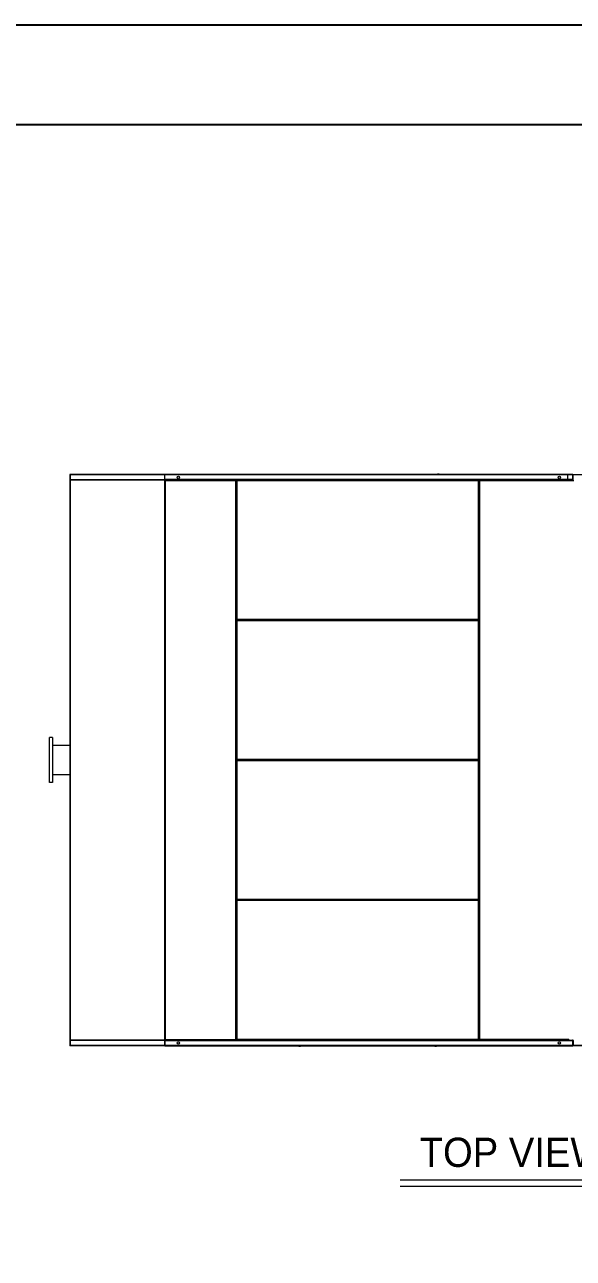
# Model space of a CAD drawing. Header units: millimetres. Extents: x -648583 to 40219, y -129719 to 29148.
# Drawn here: x 18330 to 22362, y 20081 to 29148 of the extents above; entities that cross this region are included whole.
import ezdxf
from ezdxf.enums import TextEntityAlignment as Align

# ---------------------------------------------------------------- set-up
doc = ezdxf.new("R2010")
doc.units = ezdxf.units.MM
for name, color, linetype in [('냉각탑_box', 1, 'Continuous'), ('냉각탑_form', 1, 'Continuous'), ('냉각탑_text', 3, 'Continuous')]:
    doc.layers.add(name, color=color, linetype=linetype)
doc.styles.add('돋움', font='Dotum.ttf')

# ---------------------------------------------------------------- blocks, each defined once
blk = doc.blocks.new('4')
at = {"lineweight": 20}
for p, q in [((19361.3, 25842.7), (18661.3, 25842.7)), ((18661.3, 25842.7), (18661.3, 21642.7)), ((18664.3, 25842.7), (18664.3, 21642.7)), ((19361.3, 21642.7), (19361.3, 25842.7)), ((19361.3, 21642.7), (19361.3, 25842.7)), ((22357.8, 25842.7), (24760, 25842.7)), ((19361.3, 25839.7), (18664.3, 25839.7)), ((19361.3, 25803.7), (18664.3, 25803.7)), ((19361.3, 25800.7), (18664.3, 25800.7)), ((19361.3, 21684.7), (18664.3, 21684.7)), ((19361.3, 21681.7), (18664.3, 21681.7)), ((19361.3, 21642.7), (18661.3, 21642.7)), ((19361.3, 21645.7), (18664.3, 21645.7)), ((24760, 21642.7), (19361.3, 21642.7))]:
    blk.add_line(p, q, dxfattribs=at)
at = {"color": 7, "lineweight": 20}
for p, q in [((22357.8, 25842.7), (19361.3, 25842.7)), ((22357.8, 25839.3), (19361.3, 25839.3)), ((22357.8, 25804.1), (19361.3, 25804.1)), ((22356.1, 25800.7), (19362.9, 25800.7)), ((19364.3, 21690.1), (19364.3, 25795.3)), ((19881.5, 21690.1), (19881.5, 25795.3)), ((19884.9, 21688.4), (19884.9, 25797)), ((21665.5, 25798.7), (19890.3, 25798.7)), ((21665.5, 25795.3), (19890.3, 25795.3)), ((21670.9, 21688.4), (21670.9, 25797)), ((21674.3, 21690.1), (21674.3, 25795.3)), ((21665.5, 24775.1), (19890.3, 24775.1)), ((21665.5, 24771.7), (19890.3, 24771.7)), ((21665.5, 24770.2), (19890.3, 24770.2)), ((21665.5, 24766.8), (19890.3, 24766.8)), ((18513.3, 23577.7), (18513.3, 23907.7)), ((18535.3, 23907.7), (18513.3, 23907.7)), ((18535.3, 23907.7), (18535.3, 23577.7)), ((18661.3, 23850.8), (18535.3, 23850.8)), ((21665.5, 23746.6), (19890.3, 23746.6)), ((21665.5, 23743.2), (19890.3, 23743.2)), ((21665.5, 23741.7), (19890.3, 23741.7)), ((21665.5, 23738.3), (19890.3, 23738.3)), ((18535.3, 23577.7), (18513.3, 23577.7)), ((18661.3, 23634.5), (18535.3, 23634.5)), ((21665.5, 22718.1), (19890.3, 22718.1)), ((21665.5, 22714.7), (19890.3, 22714.7)), ((21665.5, 22713.2), (19890.3, 22713.2)), ((21665.5, 22709.8), (19890.3, 22709.8)), ((19361.3, 21681.3), (22357.9, 21681.3)), ((19363, 21684.7), (22356.2, 21684.7)), ((21665.5, 21689.6), (19890.3, 21689.6)), ((21665.5, 21686.2), (19890.3, 21686.2)), ((19361.3, 21646.1), (22357.9, 21646.1)), ((19361.3, 21642.7), (22357.9, 21642.7))]:
    blk.add_line(p, q, dxfattribs=at)
at = {"color": 7, "lineweight": 20, "ltscale": 0.005083}
for p, q in [((21345.6, 25844.3), (21357.8, 25844.3)), ((21377.1, 25844.3), (21364.9, 25844.3)), ((20345.1, 21641.1), (20357.3, 21641.1)), ((20376.6, 21641.1), (20364.4, 21641.1)), ((21345.6, 21641.1), (21357.8, 21641.1)), ((21377.1, 21641.1), (21364.9, 21641.1))]:
    blk.add_line(p, q, dxfattribs=at)
at = {"color": 7, "lineweight": 20, "ltscale": 0.001417}
for p, q in [((22320.2, 25839.3), (22320.2, 25842.7)), ((22357.8, 25839.3), (22357.8, 25842.7)), ((19886.9, 25795.3), (19890.3, 25795.3)), ((19890.3, 25795.3), (19890.3, 25798.7)), ((21665.5, 25795.3), (21665.5, 25798.7)), ((21668.9, 25795.3), (21665.5, 25795.3)), ((19886.9, 24775.1), (19890.3, 24775.1)), ((19886.9, 24766.8), (19890.3, 24766.8)), ((19890.3, 24775.1), (19890.3, 24771.7)), ((19890.3, 24766.8), (19890.3, 24770.2)), ((21668.9, 24775.1), (21665.5, 24775.1)), ((21665.5, 24775.1), (21665.5, 24771.7)), ((21665.5, 24766.8), (21665.5, 24770.2)), ((21668.9, 24766.8), (21665.5, 24766.8)), ((19886.9, 23746.6), (19890.3, 23746.6)), ((19886.9, 23738.3), (19890.3, 23738.3)), ((19890.3, 23746.6), (19890.3, 23743.2)), ((19890.3, 23738.3), (19890.3, 23741.7)), ((21668.9, 23746.6), (21665.5, 23746.6)), ((21665.5, 23746.6), (21665.5, 23743.2)), ((21665.5, 23738.3), (21665.5, 23741.7)), ((21668.9, 23738.3), (21665.5, 23738.3)), ((19886.9, 22718.1), (19890.3, 22718.1)), ((19886.9, 22709.8), (19890.3, 22709.8)), ((19890.3, 22718.1), (19890.3, 22714.7)), ((19890.3, 22709.8), (19890.3, 22713.2)), ((21668.9, 22718.1), (21665.5, 22718.1)), ((21665.5, 22718.1), (21665.5, 22714.7)), ((21665.5, 22709.8), (21665.5, 22713.2)), ((21668.9, 22709.8), (21665.5, 22709.8)), ((19886.9, 21689.6), (19890.3, 21689.6)), ((19890.3, 21689.6), (19890.3, 21686.2)), ((21668.9, 21689.6), (21665.5, 21689.6)), ((21665.5, 21689.6), (21665.5, 21686.2)), ((19361.3, 21646.1), (19361.3, 21642.7)), ((22320.2, 21646.1), (22320.2, 21642.7)), ((22357.9, 21646.1), (22357.9, 21642.7))]:
    blk.add_line(p, q, dxfattribs=at)
at = {"color": 7, "lineweight": 20, "ltscale": 0.00030251}
blk.add_line((22358.2, 25841.9), (22358.2, 25842.7), dxfattribs=at)
at = {"color": 7, "lineweight": 20, "ltscale": 0.000562932}
for p, q in [((19361.3, 25797), (19362.3, 25797)), ((19883.6, 25797), (19884.9, 25797)), ((21670.9, 25797), (21672.3, 25797)), ((19362.3, 21688.4), (19361.3, 21688.4)), ((19884.9, 21688.4), (19883.6, 21688.4)), ((21672.3, 21688.4), (21670.9, 21688.4)), ((22320.6, 21688.4), (22321.9, 21688.4))]:
    blk.add_line(p, q, dxfattribs=at)
at = {"color": 7, "lineweight": 20, "ltscale": 0.23175}
for p, q in [((19881.5, 25795.3), (19361.3, 25795.3)), ((19361.3, 21690.1), (19881.5, 21690.1))]:
    blk.add_line(p, q, dxfattribs=at)
at = {"color": 7, "lineweight": 20, "ltscale": 0.000502197}
for p, q in [((19363.5, 25797), (19362.3, 25797)), ((19882.4, 25797), (19883.6, 25797)), ((21673.5, 25797), (21672.3, 25797)), ((19363.5, 21688.4), (19362.3, 21688.4)), ((21673.5, 21688.4), (21672.3, 21688.4)), ((22319.4, 21688.4), (22320.6, 21688.4))]:
    blk.add_line(p, q, dxfattribs=at)
at = {"color": 7, "lineweight": 20, "ltscale": 0.000414929}
for p, q in [((19362.9, 25798.7), (19362.9, 25797.7)), ((19882.9, 25798.7), (19882.9, 25797.7)), ((21672.9, 25798.7), (21672.9, 25797.7)), ((19362.9, 21686.7), (19362.9, 21687.7)), ((19882.9, 21686.7), (19882.9, 21687.7)), ((21672.9, 21687.7), (21672.9, 21686.7)), ((22319.9, 21687.7), (22319.9, 21686.7))]:
    blk.add_line(p, q, dxfattribs=at)
at = {"color": 7, "lineweight": 20, "ltscale": 0.000375}
for p, q in [((19363.8, 25798.7), (19362.9, 25798.7)), ((19408, 25798.7), (19407.1, 25798.7)), ((19882, 25798.7), (19882.9, 25798.7)), ((20402.2, 25798.7), (20403.1, 25798.7)), ((21668.9, 25795.8), (21668.9, 25796.7)), ((21673.8, 25798.7), (21672.9, 25798.7)), ((21920, 25798.7), (21919.1, 25798.7)), ((22314.2, 25798.7), (22315.1, 25798.7)), ((22319, 25798.7), (22319.9, 25798.7)), ((21668.9, 24774.6), (21668.9, 24773.7)), ((21668.9, 24767.3), (21668.9, 24768.2)), ((21668.9, 23746.1), (21668.9, 23745.2)), ((21668.9, 23740.8), (21668.9, 23741.7)), ((21668.9, 22719.6), (21668.9, 22718.7)), ((21668.9, 22712.3), (21668.9, 22713.2)), ((19363.8, 21686.7), (19362.9, 21686.7)), ((19882, 21686.7), (19882.9, 21686.7)), ((21668.9, 21691.1), (21668.9, 21690.2)), ((21673.8, 21686.7), (21672.9, 21686.7)), ((22319, 21686.7), (22319.9, 21686.7))]:
    blk.add_line(p, q, dxfattribs=at)
at = {"color": 7, "lineweight": 20, "ltscale": 0.232167}
for p, q in [((19882, 25798.7), (19362.9, 25798.7)), ((19362.9, 21686.7), (19882, 21686.7))]:
    blk.add_line(p, q, dxfattribs=at)
at = {"color": 7, "lineweight": 20, "ltscale": 0.000293404}
for p, q in [((19362.9, 25797), (19362.9, 25797.7)), ((19882.9, 25797), (19882.9, 25797.7)), ((21672.9, 25797), (21672.9, 25797.7)), ((19362.9, 21688.4), (19362.9, 21687.7)), ((19882.9, 21688.4), (19882.9, 21687.7)), ((21672.9, 21688.4), (21672.9, 21687.7)), ((22319.9, 21688.4), (22319.9, 21687.7))]:
    blk.add_line(p, q, dxfattribs=at)
at = {"color": 7, "lineweight": 20, "ltscale": 0.000333333}
for p, q in [((19364.1, 25798.7), (19363.3, 25798.7)), ((19445.5, 25798.7), (19444.7, 25798.7)), ((19590.3, 25798.7), (19589.5, 25798.7)), ((19639.3, 25798.7), (19640.1, 25798.7)), ((19720.7, 25798.7), (19721.5, 25798.7)), ((19865.5, 25798.7), (19866.3, 25798.7))]:
    blk.add_line(p, q, dxfattribs=at)
at = {"color": 7, "lineweight": 20, "ltscale": 0.010333}
blk.add_line((19828.9, 25800.7), (19853.7, 25800.7), dxfattribs=at)
at = {"color": 7, "lineweight": 20, "ltscale": 0.000833346}
for p, q in [((19853.7, 25800.7), (19853.7, 25798.7)), ((21853.7, 25800.7), (21853.7, 25798.7))]:
    blk.add_line(p, q, dxfattribs=at)
at = {"color": 7, "lineweight": 20, "ltscale": 0.000625002}
blk.add_line((19882, 25798.7), (19883.5, 25798.7), dxfattribs=at)
at = {"color": 7, "lineweight": 20, "ltscale": 0.001542}
blk.add_line((19883.5, 25798.7), (19887.2, 25798.7), dxfattribs=at)
at = {"color": 7, "lineweight": 20, "ltscale": 0.000708346}
blk.add_line((19883.5, 25798.7), (19883.5, 25797), dxfattribs=at)
at = {"color": 7, "lineweight": 20, "ltscale": 0.000547135}
for p, q in [((19886.3, 25797), (19884.9, 25797)), ((19886.3, 21688.4), (19884.9, 21688.4))]:
    blk.add_line(p, q, dxfattribs=at)
at = {"color": 7, "lineweight": 20, "ltscale": 0.000414935}
for p, q in [((19885.9, 25797.7), (19885.2, 25797)), ((22358.5, 25801.7), (22357.8, 25802.4)), ((19885.9, 25284.7), (19885.2, 25285.4)), ((19885.9, 25280.7), (19885.2, 25280)), ((19885.9, 24574.7), (19885.2, 24575.4)), ((19885.9, 24570.7), (19885.2, 24570)), ((19885.9, 23953.7), (19885.2, 23954.4)), ((19885.9, 23531.7), (19885.2, 23531)), ((19885.9, 22914.7), (19885.2, 22915.4)), ((19885.9, 22910.7), (19885.2, 22910)), ((19885.9, 22204.7), (19885.2, 22205.4)), ((19885.9, 22200.7), (19885.2, 22200)), ((19885.9, 21687.7), (19885.2, 21688.4)), ((22358.6, 21683.7), (22357.9, 21683))]:
    blk.add_line(p, q, dxfattribs=at)
at = {"color": 7, "lineweight": 20, "ltscale": 0.000249753}
blk.add_line((19886.6, 25796.7), (19887.2, 25796.7), dxfattribs=at)
at = {"color": 7, "lineweight": 20, "ltscale": 0.000833333}
for p, q in [((19888.9, 25795.8), (19886.9, 25795.8)), ((19887.2, 25796.7), (19887.2, 25798.7)), ((21665.5, 25796.7), (21665.5, 25798.7)), ((21666.9, 25795.8), (21668.9, 25795.8)), ((21668.6, 25796.7), (21668.6, 25798.7)), ((19888.9, 24774.6), (19886.9, 24774.6)), ((19888.9, 24767.3), (19886.9, 24767.3)), ((19887.2, 24773.7), (19887.2, 24771.7)), ((19887.2, 24768.2), (19887.2, 24770.2)), ((21665.5, 24773.7), (21665.5, 24771.7)), ((21665.5, 24768.2), (21665.5, 24770.2)), ((21666.9, 24774.6), (21668.9, 24774.6)), ((21666.9, 24767.3), (21668.9, 24767.3)), ((21668.6, 24773.7), (21668.6, 24771.7)), ((21668.6, 24768.2), (21668.6, 24770.2)), ((19886.9, 23948.7), (19884.9, 23948.7)), ((19888.9, 23746.1), (19886.9, 23746.1)), ((19888.9, 23738.8), (19886.9, 23738.8)), ((19887.2, 23745.2), (19887.2, 23743.2)), ((19887.2, 23739.7), (19887.2, 23741.7)), ((21665.5, 23745.2), (21665.5, 23743.2)), ((21665.5, 23739.7), (21665.5, 23741.7)), ((21666.9, 23746.1), (21668.9, 23746.1)), ((21666.9, 23738.8), (21668.9, 23738.8)), ((21668.6, 23745.2), (21668.6, 23743.2)), ((21668.6, 23739.7), (21668.6, 23741.7)), ((19886.9, 23536.7), (19884.9, 23536.7)), ((19888.9, 22717.6), (19886.9, 22717.6)), ((19888.9, 22710.3), (19886.9, 22710.3)), ((19887.2, 22716.7), (19887.2, 22714.7)), ((19887.2, 22711.2), (19887.2, 22713.2)), ((21665.5, 22716.7), (21665.5, 22714.7)), ((21665.5, 22711.2), (21665.5, 22713.2)), ((21666.9, 22717.6), (21668.9, 22717.6)), ((21666.9, 22710.3), (21668.9, 22710.3)), ((21668.6, 22716.7), (21668.6, 22714.7)), ((21668.6, 22711.2), (21668.6, 22713.2)), ((19888.9, 21689.1), (19886.9, 21689.1)), ((19887.2, 21688.2), (19887.2, 21686.2)), ((21665.5, 21688.2), (21665.5, 21686.2)), ((21666.9, 21689.1), (21668.9, 21689.1)), ((21668.6, 21688.2), (21668.6, 21686.2))]:
    blk.add_line(p, q, dxfattribs=at)
at = {"color": 7, "lineweight": 20, "ltscale": 0.000208333}
for p, q in [((19886.9, 25795.8), (19886.9, 25795.3)), ((19888.9, 25795.8), (19888.9, 25795.3)), ((21666.9, 25795.3), (21666.9, 25795.8)), ((21668.9, 25795.3), (21668.9, 25795.8)), ((19886.9, 24775.1), (19886.9, 24774.6)), ((19886.9, 24767.3), (19886.9, 24766.8)), ((19888.9, 24775.1), (19888.9, 24774.6)), ((19888.9, 24767.3), (19888.9, 24766.8)), ((21666.9, 24774.6), (21666.9, 24775.1)), ((21666.9, 24766.8), (21666.9, 24767.3)), ((21668.9, 24774.6), (21668.9, 24775.1)), ((21668.9, 24766.8), (21668.9, 24767.3)), ((19886.9, 23746.6), (19886.9, 23746.1)), ((19886.9, 23738.8), (19886.9, 23738.3)), ((19888.9, 23746.6), (19888.9, 23746.1)), ((19888.9, 23738.8), (19888.9, 23738.3)), ((21666.9, 23746.1), (21666.9, 23746.6)), ((21666.9, 23738.3), (21666.9, 23738.8)), ((21668.9, 23746.1), (21668.9, 23746.6)), ((21668.9, 23738.3), (21668.9, 23738.8)), ((19886.9, 22718.1), (19886.9, 22717.6)), ((19886.9, 22710.3), (19886.9, 22709.8)), ((19888.9, 22718.1), (19888.9, 22717.6)), ((19888.9, 22710.3), (19888.9, 22709.8)), ((21666.9, 22717.6), (21666.9, 22718.1)), ((21666.9, 22709.8), (21666.9, 22710.3)), ((21668.9, 22717.6), (21668.9, 22718.1)), ((21668.9, 22709.8), (21668.9, 22710.3)), ((19886.9, 21689.6), (19886.9, 21689.1)), ((19888.9, 21689.6), (19888.9, 21689.1)), ((21666.9, 21689.1), (21666.9, 21689.6)), ((21668.9, 21689.1), (21668.9, 21689.6))]:
    blk.add_line(p, q, dxfattribs=at)
at = {"color": 7, "lineweight": 20, "ltscale": 0.362583}
for p, q in [((19886.9, 25795.3), (19886.9, 24775.1)), ((19890.3, 25795.3), (19890.3, 24775.1)), ((21665.5, 24775.1), (21665.5, 25795.3)), ((21668.9, 24775.1), (21668.9, 25795.3)), ((19886.9, 24766.8), (19886.9, 23746.6)), ((19890.3, 24766.8), (19890.3, 23746.6)), ((21665.5, 23746.6), (21665.5, 24766.8)), ((21668.9, 23746.6), (21668.9, 24766.8)), ((19886.9, 23738.3), (19886.9, 22718.1)), ((19890.3, 23738.3), (19890.3, 22718.1)), ((21665.5, 22718.1), (21665.5, 23738.3)), ((21668.9, 22718.1), (21668.9, 23738.3)), ((19886.9, 22709.8), (19886.9, 21689.6)), ((19890.3, 22709.8), (19890.3, 21689.6)), ((21665.5, 21689.6), (21665.5, 22709.8)), ((21668.9, 21689.6), (21668.9, 22709.8))]:
    blk.add_line(p, q, dxfattribs=at)
at = {"color": 7, "lineweight": 20, "ltscale": 0.001292}
for p, q in [((19887.2, 25798.7), (19890.3, 25798.7)), ((19887.2, 25796.7), (19890.3, 25796.7)), ((21668.6, 25798.7), (21665.5, 25798.7)), ((21668.6, 25796.7), (21665.5, 25796.7)), ((19887.2, 24773.7), (19890.3, 24773.7)), ((19887.2, 24771.7), (19890.3, 24771.7)), ((19887.2, 24770.2), (19890.3, 24770.2)), ((19887.2, 24768.2), (19890.3, 24768.2)), ((21668.6, 24773.7), (21665.5, 24773.7)), ((21668.6, 24771.7), (21665.5, 24771.7)), ((21668.6, 24770.2), (21665.5, 24770.2)), ((21668.6, 24768.2), (21665.5, 24768.2)), ((19887.2, 23745.2), (19890.3, 23745.2)), ((19887.2, 23743.2), (19890.3, 23743.2)), ((19887.2, 23741.7), (19890.3, 23741.7)), ((19887.2, 23739.7), (19890.3, 23739.7)), ((21668.6, 23745.2), (21665.5, 23745.2)), ((21668.6, 23743.2), (21665.5, 23743.2)), ((21668.6, 23741.7), (21665.5, 23741.7)), ((21668.6, 23739.7), (21665.5, 23739.7)), ((19887.2, 22716.7), (19890.3, 22716.7)), ((19887.2, 22714.7), (19890.3, 22714.7)), ((19887.2, 22713.2), (19890.3, 22713.2)), ((19887.2, 22711.2), (19890.3, 22711.2)), ((21668.6, 22716.7), (21665.5, 22716.7)), ((21668.6, 22714.7), (21665.5, 22714.7)), ((21668.6, 22713.2), (21665.5, 22713.2)), ((21668.6, 22711.2), (21665.5, 22711.2)), ((19887.2, 21688.2), (19890.3, 21688.2)), ((19887.2, 21686.2), (19890.3, 21686.2)), ((21668.6, 21688.2), (21665.5, 21688.2)), ((21668.6, 21686.2), (21665.5, 21686.2))]:
    blk.add_line(p, q, dxfattribs=at)
at = {"color": 7, "lineweight": 20, "ltscale": 0.000583333}
for p, q in [((19890.3, 25795.8), (19888.9, 25795.8)), ((21665.5, 25795.8), (21666.9, 25795.8)), ((22359.1, 25798.7), (22357.7, 25798.7)), ((19890.3, 24774.6), (19888.9, 24774.6)), ((19890.3, 24767.3), (19888.9, 24767.3)), ((21665.5, 24774.6), (21666.9, 24774.6)), ((21665.5, 24767.3), (21666.9, 24767.3)), ((19890.3, 23746.1), (19888.9, 23746.1)), ((19890.3, 23738.8), (19888.9, 23738.8)), ((21665.5, 23746.1), (21666.9, 23746.1)), ((21665.5, 23738.8), (21666.9, 23738.8)), ((19890.3, 22717.6), (19888.9, 22717.6)), ((19890.3, 22710.3), (19888.9, 22710.3)), ((21665.5, 22717.6), (21666.9, 22717.6)), ((21665.5, 22710.3), (21666.9, 22710.3)), ((19890.3, 21689.1), (19888.9, 21689.1)), ((19888.9, 21688.7), (19890.3, 21688.7)), ((21665.5, 21689.1), (21666.9, 21689.1)), ((22323.3, 21688.4), (22321.9, 21688.4))]:
    blk.add_line(p, q, dxfattribs=at)
at = {"color": 7, "lineweight": 20, "ltscale": 0.000128159}
for p, q in [((19890.3, 25798.4), (19890.3, 25798.7)), ((19890.3, 24772), (19890.3, 24771.7)), ((19890.3, 24769.9), (19890.3, 24770.2)), ((19890.3, 23743.5), (19890.3, 23743.2)), ((19890.3, 23741.4), (19890.3, 23741.7)), ((19890.3, 22715), (19890.3, 22714.7)), ((19890.3, 22712.9), (19890.3, 22713.2)), ((19890.3, 21686.5), (19890.3, 21686.2))]:
    blk.add_line(p, q, dxfattribs=at)
at = {"color": 7, "lineweight": 20, "ltscale": 0.00075}
for p, q in [((19924.1, 25798.7), (19922.3, 25798.7)), ((19990.1, 25798.7), (19991.9, 25798.7)), ((20458.1, 25798.7), (20456.3, 25798.7)), ((20600.1, 25798.7), (20601.9, 25798.7)), ((20763.1, 25798.7), (20761.3, 25798.7)), ((20905.1, 25798.7), (20906.9, 25798.7)), ((21373.1, 25798.7), (21371.3, 25798.7)), ((21439.1, 25798.7), (21440.9, 25798.7))]:
    blk.add_line(p, q, dxfattribs=at)
at = {"color": 7, "lineweight": 20, "ltscale": 0.000374988}
for p, q in [((20409.3, 25798.7), (20408.4, 25798.7)), ((21038.5, 25798.7), (21039.4, 25798.7)), ((21046.3, 25798.7), (21045.4, 25798.7)), ((21675.5, 25798.7), (21676.4, 25798.7)), ((21683.3, 25798.7), (21682.4, 25798.7)), ((22312.5, 25798.7), (22313.4, 25798.7))]:
    blk.add_line(p, q, dxfattribs=at)
at = {"color": 7, "lineweight": 20, "ltscale": 0.000208344}
for p, q in [((21665.5, 25795.8), (21665.5, 25795.3)), ((21665.5, 24767.3), (21665.5, 24766.8)), ((21665.5, 23738.8), (21665.5, 23738.3)), ((21665.5, 22710.3), (21665.5, 22709.8))]:
    blk.add_line(p, q, dxfattribs=at)
at = {"color": 7, "lineweight": 20, "ltscale": 0.002167}
blk.add_line((21668.6, 25798.7), (21673.8, 25798.7), dxfattribs=at)
at = {"color": 7, "lineweight": 20, "ltscale": 0.000124937}
for p, q in [((21668.9, 25796.7), (21668.6, 25796.7)), ((21668.9, 24773.7), (21668.6, 24773.7)), ((21668.9, 24768.2), (21668.6, 24768.2)), ((21668.9, 23745.2), (21668.6, 23745.2)), ((21668.9, 23741.7), (21668.6, 23741.7)), ((21668.9, 22713.2), (21668.6, 22713.2))]:
    blk.add_line(p, q, dxfattribs=at)
at = {"color": 7, "lineweight": 20, "ltscale": 0.000833328}
for p, q in [((21668.9, 25795.3), (21670.9, 25795.3)), ((21668.9, 21716.7), (21670.9, 21716.7))]:
    blk.add_line(p, q, dxfattribs=at)
at = {"color": 7, "lineweight": 20, "ltscale": 0.00083334}
for p, q in [((21670.9, 25768.7), (21668.9, 25768.7)), ((21670.9, 21690.1), (21668.9, 21690.1))]:
    blk.add_line(p, q, dxfattribs=at)
at = {"color": 7, "lineweight": 20, "ltscale": 0.268833}
for p, q in [((22319, 25798.7), (21673.8, 25798.7)), ((22319, 21686.7), (21673.8, 21686.7))]:
    blk.add_line(p, q, dxfattribs=at)
at = {"color": 7, "lineweight": 20, "ltscale": 0.268417}
for p, q in [((22318.5, 25795.3), (21674.3, 25795.3)), ((22318.5, 21690.1), (21674.3, 21690.1))]:
    blk.add_line(p, q, dxfattribs=at)
at = {"color": 7, "lineweight": 20, "ltscale": 0.008667}
blk.add_line((21832.9, 25800.7), (21853.7, 25800.7), dxfattribs=at)
at = {"color": 7, "lineweight": 20, "ltscale": 0.000162417}
blk.add_line((22319.4, 25798.7), (22319, 25798.7), dxfattribs=at)
at = {"color": 7, "lineweight": 20, "ltscale": 0.004227}
blk.add_line((22319.4, 25798.7), (22329.6, 25798.7), dxfattribs=at)
at = {"color": 7, "lineweight": 20, "ltscale": 0.014667}
for p, q in [((22320.2, 25839.3), (22320.2, 25804.1)), ((22357.8, 25804.1), (22357.8, 25839.3)), ((19361.3, 21681.3), (19361.3, 21646.1)), ((22357.9, 21681.3), (22357.9, 21646.1))]:
    blk.add_line(p, q, dxfattribs=at)
at = {"color": 7, "lineweight": 20, "ltscale": 0.001131}
for p, q in [((22320.2, 25801.4), (22320.2, 25804.1)), ((22357.8, 25804.1), (22357.8, 25801.4)), ((19361.3, 21681.3), (19361.3, 21684)), ((22357.9, 21684), (22357.9, 21681.3))]:
    blk.add_line(p, q, dxfattribs=at)
at = {"color": 7, "lineweight": 20, "ltscale": 0.011728}
blk.add_line((22329.6, 25798.7), (22357.7, 25798.7), dxfattribs=at)
at = {"color": 7, "lineweight": 20, "ltscale": 0.015372}
blk.add_line((22329.6, 25798.7), (22366.5, 25798.7), dxfattribs=at)
at = {"color": 7, "lineweight": 20, "ltscale": 0.000902586}
blk.add_line((22358.3, 25800.7), (22356.2, 25800.7), dxfattribs=at)
at = {"color": 7, "lineweight": 20, "ltscale": 0.000708333}
for p, q in [((22359.5, 25840.7), (22357.8, 25840.7)), ((19883.5, 21686.7), (19883.5, 21688.4)), ((22359.6, 21644.7), (22357.9, 21644.7))]:
    blk.add_line(p, q, dxfattribs=at)
at = {"color": 7, "lineweight": 20, "ltscale": 0.000708334}
for p, q in [((22359.5, 25804.1), (22357.8, 25804.1)), ((22359.6, 21681.3), (22357.9, 21681.3))]:
    blk.add_line(p, q, dxfattribs=at)
at = {"color": 7, "lineweight": 20, "ltscale": 0.000333335}
blk.add_line((22359.5, 25841.5), (22359.5, 25840.7), dxfattribs=at)
at = {"color": 7, "lineweight": 20, "ltscale": 0.01525}
for p, q in [((22359.5, 25840.7), (22359.5, 25804.1)), ((22359.6, 21644.7), (22359.6, 21681.3))]:
    blk.add_line(p, q, dxfattribs=at)
at = {"color": 7, "lineweight": 20, "ltscale": 0.000249929}
blk.add_line((22359.5, 25804.1), (22359.5, 25803.5), dxfattribs=at)
at = {"color": 7, "lineweight": 20, "ltscale": 2.22761e-05}
blk.add_line((22359.5, 25803.5), (22359.5, 25803.5), dxfattribs=at)
at = {"color": 7, "lineweight": 20, "ltscale": 0.000824955}
blk.add_line((22359.5, 25803.5), (22359.5, 25801.5), dxfattribs=at)
at = {"color": 7, "lineweight": 20, "ltscale": 2.22174e-05}
blk.add_line((22359.5, 25803.5), (22359.5, 25803.5), dxfattribs=at)
at = {"color": 7, "lineweight": 20, "ltscale": 0.000364732}
for p, q in [((22360.1, 25801.3), (22359.5, 25802)), ((22360.1, 21684.1), (22359.5, 21683.4))]:
    blk.add_line(p, q, dxfattribs=at)
at = {"color": 7, "lineweight": 20, "ltscale": 0.015833}
for p, q in [((22361.1, 25803.5), (22361.1, 25841.5)), ((22361.1, 21681.9), (22361.1, 21643.9))]:
    blk.add_line(p, q, dxfattribs=at)
at = {"color": 7, "lineweight": 20, "ltscale": 0.000547189}
for p, q in [((19886.3, 25285.4), (19884.9, 25285.4)), ((19886.3, 25280), (19884.9, 25280)), ((19886.3, 24575.4), (19884.9, 24575.4)), ((19886.3, 24570), (19884.9, 24570)), ((19886.3, 23954.4), (19884.9, 23954.4)), ((19886.3, 23531), (19884.9, 23531)), ((19886.3, 22915.4), (19884.9, 22915.4)), ((19886.3, 22910), (19884.9, 22910)), ((19886.3, 22205.4), (19884.9, 22205.4)), ((19886.3, 22200), (19884.9, 22200))]:
    blk.add_line(p, q, dxfattribs=at)
at = {"color": 7, "lineweight": 20, "ltscale": 0.003042}
for p, q in [((19886.9, 24767.3), (19886.9, 24774.6)), ((19886.9, 23738.8), (19886.9, 23746.1)), ((19886.9, 23738.8), (19886.9, 23746.1)), ((19886.9, 22717.6), (19886.9, 22710.3))]:
    blk.add_line(p, q, dxfattribs=at)
at = {"color": 7, "lineweight": 20, "ltscale": 0.000625}
for p, q in [((19890.3, 24770.2), (19890.3, 24771.7)), ((19987, 24770.2), (19987, 24771.7)), ((19990.4, 24770.2), (19990.4, 24771.7)), ((19995.1, 24771.7), (19995.1, 24770.2)), ((20049.4, 24771.7), (20049.4, 24770.2)), ((20054.6, 24771.7), (20054.6, 24770.2)), ((20069.4, 24770.2), (20069.4, 24771.7)), ((20071.9, 24770.2), (20071.9, 24771.7)), ((20074.5, 24771.7), (20074.5, 24770.2)), ((20074.5, 24771.7), (20074.5, 24770.2)), ((20074.6, 24771.7), (20074.6, 24770.2)), ((20079.7, 24771.7), (20079.7, 24770.2)), ((20081.7, 24771.7), (20081.7, 24770.2)), ((20116.5, 24771.7), (20116.5, 24770.2)), ((20401.7, 24770.2), (20401.7, 24771.7)), ((20405.1, 24770.2), (20405.1, 24771.7)), ((20406.3, 24771.7), (20406.3, 24770.2)), ((20409.7, 24771.7), (20409.7, 24770.2)), ((20413.3, 24771.7), (20413.3, 24770.2)), ((20453.1, 24771.7), (20453.1, 24770.2)), ((20458.3, 24771.7), (20458.3, 24770.2)), ((20520.9, 24770.2), (20520.9, 24771.7)), ((20535.7, 24770.2), (20535.7, 24771.7)), ((20540.9, 24771.7), (20540.9, 24770.2)), ((20546.1, 24771.7), (20546.1, 24770.2)), ((20560.9, 24770.2), (20560.9, 24771.7)), ((20599.9, 24771.7), (20599.9, 24770.2)), ((20758.1, 24771.7), (20758.1, 24770.2)), ((20763.3, 24771.7), (20763.3, 24770.2)), ((20904.9, 24771.7), (20904.9, 24770.2)), ((21037.9, 24771.7), (21037.9, 24770.2)), ((21041.3, 24771.7), (21041.3, 24770.2)), ((21043.3, 24771.7), (21043.3, 24770.2)), ((21046.7, 24771.7), (21046.7, 24770.2)), ((21050.3, 24771.7), (21050.3, 24770.2)), ((21368.1, 24771.7), (21368.1, 24770.2)), ((21373.3, 24771.7), (21373.3, 24770.2)), ((21438.9, 24771.7), (21438.9, 24770.2)), ((21444.1, 24771.7), (21444.1, 24770.2)), ((21444.1, 24771.7), (21444.1, 24770.2)), ((21446.7, 24770.2), (21446.7, 24771.7)), ((21448.7, 24771.7), (21448.7, 24770.2)), ((21534.3, 24770.2), (21534.3, 24771.7)), ((21549.1, 24770.2), (21549.1, 24771.7)), ((21554.3, 24770.2), (21554.3, 24771.7)), ((21564.5, 24770.2), (21564.5, 24771.7)), ((21599.1, 24770.2), (21599.1, 24771.7)), ((21602.5, 24770.2), (21602.5, 24771.7)), ((21604.5, 24771.7), (21604.5, 24770.2)), ((21604.5, 24771.7), (21604.5, 24770.2)), ((21604.6, 24771.7), (21604.6, 24770.2)), ((21609.7, 24771.7), (21609.7, 24770.2)), ((21611.7, 24771.7), (21611.7, 24770.2)), ((19890.3, 23741.7), (19890.3, 23743.2)), ((19987, 23741.7), (19987, 23743.2)), ((19990.4, 23741.7), (19990.4, 23743.2)), ((19890.3, 22713.2), (19890.3, 22714.7)), ((19987, 22713.2), (19987, 22714.7)), ((19990.4, 22713.2), (19990.4, 22714.7))]:
    blk.add_line(p, q, dxfattribs=at)
at = {"color": 7, "lineweight": 20, "ltscale": 0.000624608}
blk.add_line((20081.9, 24771.7), (20081.9, 24770.2), dxfattribs=at)
at = {"color": 7, "lineweight": 20, "ltscale": 0.000624057}
for p, q in [((20605.1, 24771.7), (20605.1, 24770.2)), ((20910.1, 24771.7), (20910.1, 24770.2))]:
    blk.add_line(p, q, dxfattribs=at)
at = {"color": 7, "lineweight": 20, "ltscale": 0.000208322}
for p, q in [((21665.5, 24775.1), (21665.5, 24774.6)), ((21665.5, 23746.6), (21665.5, 23746.1)), ((21665.5, 22718.1), (21665.5, 22717.6)), ((21665.5, 21689.6), (21665.5, 21689.1))]:
    blk.add_line(p, q, dxfattribs=at)
at = {"color": 7, "lineweight": 20, "ltscale": 0.000354584}
for p, q in [((19993.6, 23742.3), (19993.6, 23743.2)), ((21667.2, 23742.3), (21667.2, 23743.2)), ((19993.6, 22713.8), (19993.6, 22714.7)), ((21667.2, 22713.8), (21667.2, 22714.7))]:
    blk.add_line(p, q, dxfattribs=at)
at = {"color": 7, "lineweight": 20, "ltscale": 0.000270413}
for p, q in [((19993.6, 23741.7), (19993.6, 23742.3)), ((19993.6, 22713.2), (19993.6, 22713.8))]:
    blk.add_line(p, q, dxfattribs=at)
at = {"color": 7, "lineweight": 20, "ltscale": 0.000374989}
for p, q in [((21665.5, 23738.8), (21665.5, 23739.7)), ((21665.5, 22710.3), (21665.5, 22711.2))]:
    blk.add_line(p, q, dxfattribs=at)
at = {"color": 7, "lineweight": 20, "ltscale": 0.000270414}
for p, q in [((21667.2, 23741.7), (21667.2, 23742.3)), ((21667.2, 22713.2), (21667.2, 22713.8))]:
    blk.add_line(p, q, dxfattribs=at)
at = {"color": 7, "lineweight": 20, "ltscale": 0.000833336}
for p, q in [((21668.9, 23738.8), (21668.9, 23740.8)), ((21668.9, 22710.3), (21668.9, 22712.3))]:
    blk.add_line(p, q, dxfattribs=at)
at = {"color": 7, "lineweight": 20, "ltscale": 0.000375003}
for p, q in [((21667.2, 22717.6), (21667.2, 22716.7)), ((21667.2, 21689.1), (21667.2, 21688.2))]:
    blk.add_line(p, q, dxfattribs=at)
at = {"color": 7, "lineweight": 20, "ltscale": 1.08536e-05}
blk.add_line((19363, 21684.7), (19363, 21684.7), dxfattribs=at)
at = {"color": 7, "lineweight": 20, "ltscale": 8.21853e-06}
blk.add_line((19363.9, 21684.7), (19363.9, 21684.7), dxfattribs=at)
at = {"color": 7, "lineweight": 20, "ltscale": 1.28301e-05}
blk.add_line((19363.9, 21684.7), (19363.9, 21684.7), dxfattribs=at)
at = {"color": 7, "lineweight": 20, "ltscale": 1.62238e-05}
blk.add_line((19364.5, 21684.7), (19364.5, 21684.7), dxfattribs=at)
at = {"color": 7, "lineweight": 20, "ltscale": 2.41018e-05}
blk.add_line((19364.5, 21684.7), (19364.5, 21684.7), dxfattribs=at)
at = {"color": 7, "lineweight": 20, "ltscale": 3.6506e-06}
blk.add_line((19364.5, 21684.7), (19364.5, 21684.7), dxfattribs=at)
at = {"color": 7, "lineweight": 20, "ltscale": 0.000833321}
for p, q in [((19853.7, 21684.7), (19853.7, 21686.7)), ((21853.7, 21684.7), (21853.7, 21686.7))]:
    blk.add_line(p, q, dxfattribs=at)
at = {"color": 7, "lineweight": 20, "ltscale": 0.000250012}
blk.add_line((19882.9, 21686.7), (19883.5, 21686.7), dxfattribs=at)
at = {"color": 7, "lineweight": 20, "ltscale": 0.001512}
blk.add_line((19887.2, 21686.7), (19883.6, 21686.7), dxfattribs=at)
at = {"color": 7, "lineweight": 20, "ltscale": 0.000251269}
blk.add_line((19887.2, 21688.7), (19886.6, 21688.7), dxfattribs=at)
at = {"color": 7, "lineweight": 20, "ltscale": 0.000208346}
blk.add_line((19888.9, 21688.2), (19888.9, 21688.7), dxfattribs=at)
at = {"color": 7, "lineweight": 20, "ltscale": 0.000499589}
for p, q in [((20039.4, 21685), (20039.4, 21686.2)), ((20079.4, 21685), (20079.4, 21686.2)), ((20505.9, 21685), (20505.9, 21686.2)), ((20575.9, 21685), (20575.9, 21686.2)), ((21514.3, 21685), (21514.3, 21686.2)), ((21554.3, 21685), (21554.3, 21686.2))]:
    blk.add_line(p, q, dxfattribs=at)
at = {"color": 7, "lineweight": 20, "ltscale": 0.016667}
for p, q in [((20079.4, 21685), (20039.4, 21685)), ((21554.3, 21685), (21514.3, 21685))]:
    blk.add_line(p, q, dxfattribs=at)
at = {"color": 7, "lineweight": 20, "ltscale": 8.94681e-06}
blk.add_line((20357.3, 21684.7), (20357.3, 21684.7), dxfattribs=at)
at = {"color": 7, "lineweight": 20, "ltscale": 1.51616e-05}
blk.add_line((20357.4, 21684.7), (20357.3, 21684.7), dxfattribs=at)
at = {"color": 7, "lineweight": 20, "ltscale": 2.69547e-06}
blk.add_line((20357.3, 21684.7), (20357.3, 21684.7), dxfattribs=at)
at = {"color": 7, "lineweight": 20, "ltscale": 2.70045e-06}
blk.add_line((20364.4, 21684.7), (20364.4, 21684.7), dxfattribs=at)
at = {"color": 7, "lineweight": 20, "ltscale": 8.40029e-06}
blk.add_line((20364.4, 21684.7), (20364.4, 21684.7), dxfattribs=at)
at = {"color": 7, "lineweight": 20, "ltscale": 1.51768e-05}
blk.add_line((20364.4, 21684.7), (20364.4, 21684.7), dxfattribs=at)
at = {"color": 7, "lineweight": 20, "ltscale": 0.029167}
blk.add_line((20575.9, 21685), (20505.9, 21685), dxfattribs=at)
at = {"color": 7, "lineweight": 20, "ltscale": 3.50751e-06}
blk.add_line((21357.8, 21684.7), (21357.8, 21684.7), dxfattribs=at)
at = {"color": 7, "lineweight": 20, "ltscale": 1.0193e-05}
blk.add_line((21357.9, 21684.7), (21357.8, 21684.7), dxfattribs=at)
at = {"color": 7, "lineweight": 20, "ltscale": 1.41996e-05}
blk.add_line((21357.9, 21684.7), (21357.8, 21684.7), dxfattribs=at)
at = {"color": 7, "lineweight": 20, "ltscale": 8.67599e-06}
blk.add_line((21364.9, 21684.7), (21364.9, 21684.7), dxfattribs=at)
at = {"color": 7, "lineweight": 20, "ltscale": 1.72064e-05}
blk.add_line((21364.9, 21684.7), (21364.9, 21684.7), dxfattribs=at)
at = {"color": 7, "lineweight": 20, "ltscale": 3.38591e-06}
blk.add_line((21364.9, 21684.7), (21364.9, 21684.7), dxfattribs=at)
at = {"color": 7, "lineweight": 20, "ltscale": 0.001792}
blk.add_line((21672.9, 21686.7), (21668.6, 21686.7), dxfattribs=at)
at = {"color": 7, "lineweight": 20, "ltscale": 0.004015}
for p, q in [((22329.6, 21688.3), (22319.9, 21688.3)), ((22329.6, 21686.7), (22319.9, 21686.7))]:
    blk.add_line(p, q, dxfattribs=at)
at = {"color": 7, "lineweight": 20, "ltscale": 0.000666667}
for p, q in [((22329.6, 21688.3), (22329.6, 21686.7)), ((20345.1, 21641.1), (20345.1, 21642.7)), ((20376.6, 21641.1), (20376.6, 21642.7)), ((21345.6, 21641.1), (21345.6, 21642.7)), ((21377.1, 21641.1), (21377.1, 21642.7))]:
    blk.add_line(p, q, dxfattribs=at)
at = {"color": 7, "lineweight": 20, "ltscale": 0.000875002}
blk.add_line((22356.2, 21684.7), (22358.3, 21684.7), dxfattribs=at)
at = {"color": 7, "lineweight": 20, "ltscale": 7.43254e-06}
blk.add_line((22356.2, 21684.7), (22356.2, 21684.7), dxfattribs=at)
at = {"color": 7, "lineweight": 20, "ltscale": 7.59711e-06}
blk.add_line((22357.7, 21684.7), (22357.7, 21684.7), dxfattribs=at)
at = {"color": 7, "lineweight": 20, "ltscale": 2.4526e-05}
blk.add_line((22357.8, 21684.7), (22357.7, 21684.7), dxfattribs=at)
at = {"color": 7, "lineweight": 20, "ltscale": 8.25854e-06}
blk.add_line((22358.3, 21684.7), (22358.3, 21684.7), dxfattribs=at)
at = {"color": 7, "lineweight": 20, "ltscale": 0.000733899}
blk.add_line((22359.5, 21682.1), (22359.5, 21683.9), dxfattribs=at)
at = {"color": 7, "lineweight": 20, "ltscale": 0.001083}
blk.add_line((24761.1, 21643.9), (19361.3, 21643.9), dxfattribs=at)
at = {"color": 7, "lineweight": 20, "ltscale": 0.000166674}
blk.add_line((22357.9, 21642.7), (22358.3, 21642.7), dxfattribs=at)
at = {"color": 7, "lineweight": 20, "ltscale": 0.000271024}
blk.add_line((22358.2, 21643.3), (22358.2, 21642.7), dxfattribs=at)
at = {"color": 7, "lineweight": 20, "ltscale": 0.000333326}
blk.add_line((22359.5, 21643.9), (22359.5, 21644.7), dxfattribs=at)
at = {"color": 7, "lineweight": 20}
for centre in [(19459.5, 25821.7), (22259.5, 25821.7), (19459.6, 21663.7), (22259.6, 21663.7)]:
    blk.add_circle(centre, 8, dxfattribs=at)
for centre, radius, start, end in [((21357.8, 25841.5), 2.8, 89.62908, 90), ((21364.9, 25841.5), 2.8, 90, 90.37092), ((22356.1, 25839.3), 3.4, 89.79383, 90), ((22357.7, 25839.3), 3.4, 65.85098, 81.54348), ((22358.3, 25841.5), 1.2, 0, 89.43341), ((22358.3, 25841.5), 2.8, 0, 25.3756), ((19399.7, 25795.3), 3.4, 89.77921, 90), ((19828.9, 25795.5), 5.2, 90, 142.02054), ((19883.5, 25795.3), 3.4, 0.24046, 90), ((19890.3, 25795.3), 3.4, 155.68512, 171.54425), ((19890.3, 25795.3), 1.4, 90.46587, 159.07517), ((19890.3, 25795.3), 3.4, 90, 90.29895), ((20409.7, 25795.3), 3.4, 90, 90.23591), ((20444.9, 25795.3), 3.4, 89.7633, 90), ((21002.7, 25795.3), 3.4, 90, 90.23511), ((21037.9, 25795.3), 3.4, 89.76409, 90), ((21046.7, 25795.3), 3.4, 90, 90.23591), ((21081.9, 25795.3), 3.4, 89.7633, 90), ((21639.7, 25795.3), 3.4, 90, 90.23511), ((21688.7, 25778.1), 28.8, 139.91948, 142.22318), ((21674.9, 25795.3), 3.4, 89.76409, 90), ((21683.7, 25795.3), 3.4, 90, 90.23591), ((21718.9, 25795.3), 3.4, 89.7633, 90), ((21828.9, 25795.5), 5.2, 90, 142.02054), ((22276.7, 25795.3), 3.4, 90, 90.23511), ((22311.9, 25795.3), 3.4, 89.76409, 90), ((22322.5, 25795.3), 3.4, 90, 91.05253), ((22356.1, 25804.1), 3.4, 270, 0), ((22357.7, 25795.3), 3.4, 89.72281, 90), ((22356.1, 25839.3), 3.4, 24.31549, 60.00002), ((22358.3, 25803.5), 2.8, 270, 0), ((22357.7, 25804.1), 3.4, 359.01692, 0), ((19883.5, 25287.1), 3.4, 294.3152, 359.75954), ((19883.5, 25278.3), 3.4, 0.24044, 65.6848), ((21688.7, 24792.2), 28.8, 217.77682, 220.08052), ((21688.7, 24749.6), 28.8, 139.91948, 142.22318), ((19883.5, 24577.1), 3.4, 294.3152, 359.75956), ((19883.5, 24568.3), 3.4, 0.24045, 65.6848), ((19883.5, 23956.1), 3.4, 294.3152, 359.75954), ((19883.5, 23947.3), 3.4, 24.31565, 65.68481), ((19984.1, 23733.1), 13.3, 40.10556, 43.8741), ((21688.7, 23763.7), 28.8, 217.77682, 220.08052), ((21676.8, 23733.1), 13.3, 136.1259, 139.89444), ((19883.5, 23538.1), 3.4, 294.31519, 335.68417), ((19883.5, 23529.3), 3.4, 0.24046, 65.6848), ((19883.5, 22917.1), 3.4, 294.3152, 359.75955), ((19883.5, 22908.3), 3.4, 0.24044, 65.6848), ((19984.1, 22704.6), 13.3, 40.10556, 43.8741), ((21676.8, 22704.6), 13.3, 136.1259, 139.89444), ((19883.5, 22207.1), 3.4, 294.3152, 359.75956), ((19883.5, 22198.3), 3.4, 0.24046, 65.6848), ((19828.9, 21689.9), 5.2, 217.98028, 269.58141), ((19883.5, 21690.1), 3.4, 270, 359.75954), ((19890.3, 21690.1), 3.4, 197.10543, 213.97542), ((19890.3, 21690.1), 1.4, 225.58594, 270), ((21828.9, 21689.9), 5.2, 217.98028, 270), ((22356.2, 21681.3), 3.4, 0, 90), ((22358.3, 21681.9), 2.8, 0, 90), ((22357.7, 21681.3), 3.4, 0, 0.99996), ((20357.3, 21643.9), 2.8, 270, 334.62269), ((20364.4, 21643.9), 2.8, 205.37731, 270), ((21357.8, 21643.9), 2.8, 270, 334.62269), ((21364.9, 21643.9), 2.8, 205.37731, 270), ((22356.2, 21646.1), 3.4, 299.99998, 335.68401), ((22357.7, 21646.1), 3.4, 278.45652, 294.14787), ((22358.3, 21643.9), 1.2, 270, 0), ((22358.3, 21643.9), 2.8, 334.61854, 0)]:
    blk.add_arc(centre, radius, start, end, dxfattribs=at)
for centre, major_axis, ratio, start_param, end_param in [((19364, 25795.3), (0, 3.4), 0.294975, 6.283185, 6.290852), ((20076, 25795.3), (0, -3.4), 0.996195, 3.129521, 3.141593), ((20189.5, 25795.3), (0, -3.4), 0.996195, 3.127309, 3.141593), ((21450.1, 25795.3), (0, 3.4), 0.996195, 6.283185, 6.303633), ((21607.8, 25795.3), (0, 3.4), 0.996195, 6.283185, 6.298721), ((21614, 25795.3), (0, 3.4), 0.996195, 0, 0.015531), ((21721.4, 25795.3), (0, 3.4), 0.996195, 6.283185, 6.298063), ((21873.4, 25795.9), (0, -2.8), 0.258819, 3.141593, 3.145461), ((22323.8, 25795.3), (0, -3.4), 0.766044, 3.141593, 3.159738), ((22323.8, 21690.1), (0, 3.4), 0.766044, 2.094462, 2.128772)]:
    blk.add_ellipse(centre, major_axis=major_axis, ratio=ratio, start_param=start_param, end_param=end_param, dxfattribs=at)
for points in [[(19361.3, 25801.3), (19361.6, 25801.1), (19362, 25800.9), (19362.3, 25800.7), (19362.6, 25800.7), (19362.9, 25800.7)], [(19362.3, 25797), (19362.7, 25796.6), (19363.1, 25796.3), (19363.5, 25795.9), (19363.9, 25795.6), (19364.3, 25795.3)], [(19362.9, 25797.7), (19363.2, 25797.3), (19363.5, 25796.8), (19363.8, 25796.3), (19364.1, 25795.8), (19364.3, 25795.3)], [(19882.9, 25797.7), (19882.7, 25797.3), (19882.4, 25796.8), (19882.1, 25796.3), (19881.8, 25795.8), (19881.5, 25795.3)], [(19883.6, 25797), (19883.2, 25796.6), (19882.8, 25796.3), (19882.4, 25795.9), (19882, 25795.6), (19881.5, 25795.3)], [(19886.3, 25797), (19886.5, 25796.6), (19886.7, 25796.3), (19886.9, 25796), (19886.9, 25795.6), (19886.9, 25795.3)], [(21667.9, 25796.7), (21667.7, 25796.5), (21667.4, 25796.3), (21667.1, 25796.1), (21666.8, 25795.9), (21666.5, 25795.8)], [(21672.3, 25797), (21672.7, 25796.6), (21673.1, 25796.3), (21673.5, 25795.9), (21673.9, 25795.6), (21674.3, 25795.3)], [(21672.9, 25797.7), (21673.2, 25797.3), (21673.5, 25796.8), (21673.8, 25796.3), (21674.1, 25795.8), (21674.3, 25795.3)], [(22320.2, 25801.4), (22319.9, 25801.1), (22319.6, 25800.9), (22319.2, 25800.7), (22318.9, 25800.7), (22318.5, 25800.7)], [(22357.8, 25801.4), (22357.5, 25801.1), (22357.2, 25800.9), (22356.8, 25800.7), (22356.5, 25800.7), (22356.1, 25800.7)], [(22359.5, 25801.5), (22359.3, 25801.2), (22359.1, 25800.9), (22358.8, 25800.8), (22358.6, 25800.7), (22358.3, 25800.7)], [(19886.3, 25285.4), (19886.5, 25285.7), (19886.7, 25286), (19886.9, 25286.4), (19886.9, 25286.7), (19886.9, 25287.1)], [(19886.3, 25280), (19886.5, 25279.6), (19886.7, 25279.3), (19886.9, 25279), (19886.9, 25278.6), (19886.9, 25278.3)], [(21667.9, 24773.7), (21667.7, 24773.9), (21667.4, 24774), (21667.1, 24774.2), (21666.8, 24774.4), (21666.5, 24774.6)], [(21667.9, 24768.2), (21667.7, 24768), (21667.4, 24767.8), (21667.1, 24767.6), (21666.8, 24767.4), (21666.5, 24767.3)], [(19886.3, 24575.4), (19886.5, 24575.7), (19886.7, 24576), (19886.9, 24576.4), (19886.9, 24576.7), (19886.9, 24577.1)], [(19886.3, 24570), (19886.5, 24569.6), (19886.7, 24569.3), (19886.9, 24569), (19886.9, 24568.6), (19886.9, 24568.3)], [(19886.3, 23954.4), (19886.5, 23954.7), (19886.7, 23955), (19886.9, 23955.4), (19886.9, 23955.7), (19886.9, 23956.1)], [(21667.9, 23745.2), (21667.7, 23745.4), (21667.4, 23745.5), (21667.1, 23745.7), (21666.8, 23745.9), (21666.5, 23746.1)], [(19886.3, 23531), (19886.5, 23530.6), (19886.7, 23530.3), (19886.9, 23530), (19886.9, 23529.6), (19886.9, 23529.3)], [(19886.3, 22915.4), (19886.5, 22915.7), (19886.7, 22916), (19886.9, 22916.4), (19886.9, 22916.7), (19886.9, 22917.1)], [(19886.3, 22910), (19886.5, 22909.6), (19886.7, 22909.3), (19886.9, 22909), (19886.9, 22908.6), (19886.9, 22908.3)], [(19886.3, 22205.4), (19886.5, 22205.7), (19886.7, 22206), (19886.9, 22206.4), (19886.9, 22206.7), (19886.9, 22207.1)], [(19886.3, 22200), (19886.5, 22199.6), (19886.7, 22199.3), (19886.9, 22199), (19886.9, 22198.6), (19886.9, 22198.3)], [(19361.3, 21684), (19361.7, 21684.2), (19362, 21684.5), (19362.3, 21684.6), (19362.7, 21684.7), (19363, 21684.7)], [(19362.3, 21688.4), (19362.7, 21688.7), (19363.1, 21689.1), (19363.5, 21689.4), (19363.9, 21689.7), (19364.3, 21690.1)], [(19362.9, 21687.7), (19363.2, 21688.1), (19363.5, 21688.5), (19363.8, 21689), (19364.1, 21689.6), (19364.3, 21690.1)], [(19882.9, 21687.7), (19882.7, 21688.1), (19882.4, 21688.5), (19882.1, 21689), (19881.8, 21689.6), (19881.5, 21690.1)], [(19883.6, 21688.4), (19883.2, 21688.7), (19882.8, 21689.1), (19882.4, 21689.4), (19882, 21689.7), (19881.5, 21690.1)], [(19886.3, 21688.4), (19886.5, 21688.7), (19886.7, 21689), (19886.9, 21689.4), (19886.9, 21689.7), (19886.9, 21690.1)], [(21672.3, 21688.4), (21672.7, 21688.7), (21673.1, 21689.1), (21673.5, 21689.4), (21673.9, 21689.7), (21674.3, 21690.1)], [(21672.9, 21687.7), (21673.2, 21688.1), (21673.5, 21688.5), (21673.8, 21689), (21674.1, 21689.6), (21674.3, 21690.1)], [(22320.6, 21688.4), (22320.2, 21688.7), (22319.8, 21689.1), (22319.4, 21689.4), (22319, 21689.7), (22318.5, 21690.1)], [(22319.9, 21687.7), (22319.7, 21688.1), (22319.4, 21688.5), (22319.1, 21689), (22318.8, 21689.6), (22318.5, 21690.1)], [(22357.9, 21684), (22357.6, 21684.2), (22357.3, 21684.5), (22356.9, 21684.6), (22356.6, 21684.7), (22356.2, 21684.7)], [(22359.5, 21683.9), (22359.3, 21684.2), (22359.1, 21684.4), (22358.8, 21684.6), (22358.6, 21684.7), (22358.3, 21684.7)]]:
    blk.add_open_spline(points, degree=5, dxfattribs=at)

msp = doc.modelspace()

# ---------------------------------------------------------------- linework, layer by layer
at = {"layer": 'Defpoints'}
msp.add_lwpolyline([(9253.1, 29148.2), (40218.8, 29148.2), (40218.8, 7251), (9253.1, 7251)], close=True, dxfattribs=at)
at = {"layer": '냉각탑_box', "lineweight": 20}
for p, q in [((21089.6, 20658), (22712.9, 20658)), ((21089.6, 20611.3), (22712.9, 20611.3))]:
    msp.add_line(p, q, dxfattribs=at)
at = {"layer": '냉각탑_form'}
msp.add_lwpolyline([(9990.3, 28410.9), (9990.3, 7988.2), (39481.5, 7988.2), (39481.5, 28410.9)], close=True, dxfattribs=at)

# ---------------------------------------------------------------- block references
msp.add_blockref('4', (0, 0))

# ---------------------------------------------------------------- texts
at = {"layer": '냉각탑_text', "lineweight": 20, "style": '돋움'}
msp.add_text('TOP VIEW', height=214.63, dxfattribs=at).set_placement((21919.5, 20860.2), align=Align.MIDDLE_CENTER)

doc.saveas('drawing.dxf')
